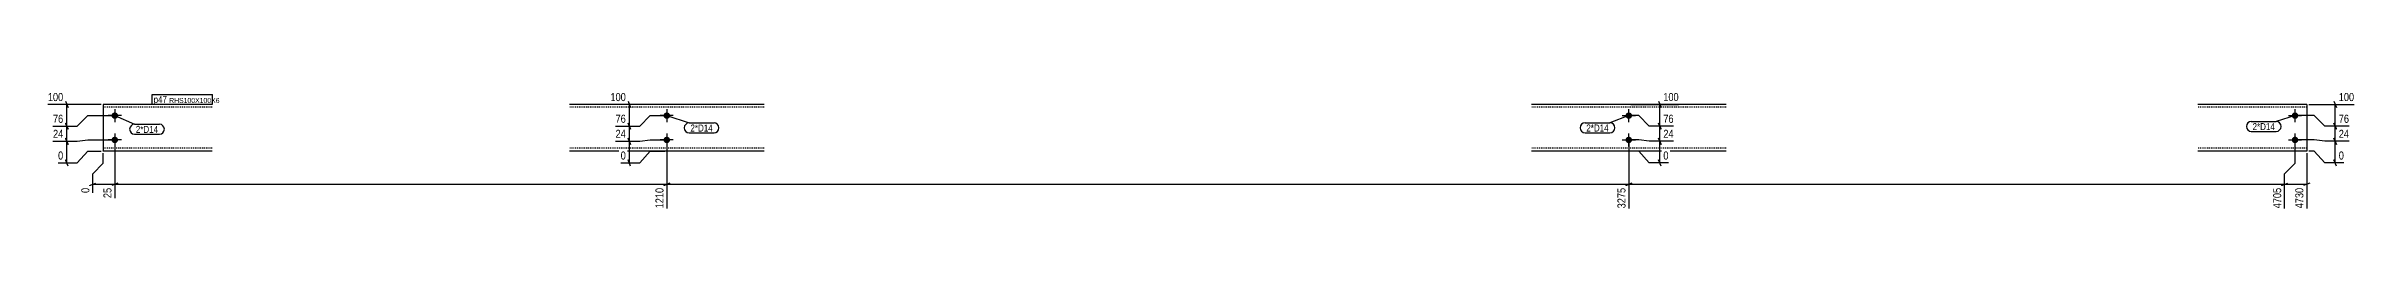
# Model space of a CAD drawing. Header units: millimetres. Extents: x 10 to 16079, y 10 to 265.
# Drawn here: x 10 to 4968, y 10 to 265 of the extents above; entities that cross this region are included whole.
import ezdxf

# ---------------------------------------------------------------- set-up
doc = ezdxf.new("R2010")
doc.units = ezdxf.units.MM
doc.linetypes.add('DXK_LINE_DOT2', pattern=[3.9198, 1.9599, -1.9599])
for name, color, linetype in [('MÅLSÆTNING', 7, 'Continuous'), ('STÅL', 7, 'Continuous'), ('TEKST', 7, 'Continuous')]:
    doc.layers.add(name, color=color, linetype=linetype)
doc.styles.add('Arial Narrow', font='ARIALN.TTF', dxfattribs={"height": 0.2})

msp = doc.modelspace()

# ---------------------------------------------------------------- hatches: boundary and pattern name
at = {"layer": 'STÅL', "linetype": 'Continuous'}
for points in [[(157.2, 205, -1), (157.2, 219, -1)], [(1342.1, 205, -1), (1342.1, 219, -1)], [(3407.1, 219, -1), (3407.1, 205, -1)], [(4837.2, 219, -1), (4837.2, 205, -1)], [(157.2, 153, -1), (157.2, 167, -1)], [(1342.1, 153, -1), (1342.1, 167, -1)], [(3407.1, 167, -1), (3407.1, 153, -1)], [(4837.2, 167, -1), (4837.2, 153, -1)]]:
    msp.add_hatch(color=3, dxfattribs=at).paths.add_polyline_path(points)

# ---------------------------------------------------------------- linework, layer by layer
at = {"layer": 'MÅLSÆTNING', "color": 7, "linetype": 'Continuous'}
for p, q in [((127.7, 236), (13.5, 236)), ((51.4, 242.7), (56.8, 229.2)), ((54.1, 189.5), (54.1, 236)), ((76.6, 189.5), (99.1, 212)), ((76.6, 189.5), (99.1, 212)), ((99.1, 212), (152.7, 212)), ((99.1, 212), (152.7, 212)), ((1337.6, 236), (1221.2, 236)), ((1259, 242.7), (1264.4, 229.2)), ((1261.7, 189.5), (1261.7, 236)), ((1284.2, 189.5), (1306.7, 212)), ((1284.2, 189.5), (1306.7, 212)), ((1306.7, 212), (1337.6, 212)), ((1306.7, 212), (1337.6, 212)), ((3411.6, 236), (3514.1, 236)), ((3428.5, 212), (3411.6, 212)), ((3428.5, 212), (3411.6, 212)), ((3451, 189.5), (3428.5, 212)), ((3451, 189.5), (3428.5, 212)), ((3470.8, 242.7), (3476.2, 229.2)), ((3473.5, 189.5), (3473.5, 236)), ((4878.5, 212), (4841.7, 212)), ((4878.5, 212), (4841.7, 212)), ((4866.7, 236), (4964, 236)), ((4901, 189.5), (4878.5, 212)), ((4901, 189.5), (4878.5, 212)), ((4920.8, 242.7), (4926.2, 229.2)), ((4923.5, 189.5), (4923.5, 236)), ((24.5, 189.5), (76.6, 189.5)), ((24.5, 189.5), (76.6, 189.5)), ((24.5, 157.3), (76.6, 157.3)), ((24.5, 157.3), (76.6, 157.3)), ((56.8, 182.7), (51.4, 196.2)), ((51.4, 196.2), (56.8, 182.7)), ((56.8, 150.5), (51.4, 164)), ((51.4, 164), (56.8, 150.5)), ((54.1, 157.3), (54.1, 189.5)), ((54.1, 110.8), (54.1, 157.3)), ((76.6, 157.3), (99.1, 160)), ((76.6, 157.3), (99.1, 160)), ((99.1, 160), (152.7, 160)), ((99.1, 160), (152.7, 160)), ((157.2, 155.5), (157.2, 35.4)), ((157.2, 155.5), (157.2, 35.4)), ((1232.1, 189.5), (1284.2, 189.5)), ((1232.1, 189.5), (1284.2, 189.5)), ((1232.1, 157.3), (1284.2, 157.3)), ((1232.1, 157.3), (1284.2, 157.3)), ((1264.4, 182.7), (1259, 196.2)), ((1259, 196.2), (1264.4, 182.7)), ((1264.4, 150.5), (1259, 164)), ((1259, 164), (1264.4, 150.5)), ((1261.7, 157.3), (1261.7, 189.5)), ((1261.7, 110.8), (1261.7, 157.3)), ((1284.2, 157.3), (1306.7, 160)), ((1284.2, 157.3), (1306.7, 160)), ((1306.7, 160), (1337.6, 160)), ((1306.7, 160), (1337.6, 160)), ((1342.1, 155.5), (1342.1, 13.5)), ((1342.1, 155.5), (1342.1, 13.5)), ((3407.1, 155.5), (3407.1, 13.5)), ((3407.1, 155.5), (3407.1, 13.5)), ((3428.5, 160), (3411.6, 160)), ((3428.5, 160), (3411.6, 160)), ((3451, 157.3), (3428.5, 160)), ((3451, 157.3), (3428.5, 160)), ((3503.1, 189.5), (3451, 189.5)), ((3503.1, 189.5), (3451, 189.5)), ((3503.1, 157.3), (3451, 157.3)), ((3503.1, 157.3), (3451, 157.3)), ((3476.2, 182.7), (3470.8, 196.2)), ((3470.8, 196.2), (3476.2, 182.7)), ((3476.2, 150.5), (3470.8, 164)), ((3470.8, 164), (3476.2, 150.5)), ((3473.5, 157.3), (3473.5, 189.5)), ((3473.5, 110.8), (3473.5, 157.3)), ((4837.2, 110), (4837.2, 155.5)), ((4837.2, 110), (4837.2, 155.5)), ((4878.5, 160), (4841.7, 160)), ((4878.5, 160), (4841.7, 160)), ((4901, 157.3), (4878.5, 160)), ((4901, 157.3), (4878.5, 160)), ((4953.1, 189.5), (4901, 189.5)), ((4953.1, 189.5), (4901, 189.5)), ((4953.1, 157.3), (4901, 157.3)), ((4953.1, 157.3), (4901, 157.3)), ((4926.2, 182.7), (4920.8, 196.2)), ((4920.8, 196.2), (4926.2, 182.7)), ((4926.2, 150.5), (4920.8, 164)), ((4920.8, 164), (4926.2, 150.5)), ((4923.5, 157.3), (4923.5, 189.5)), ((4923.5, 110.8), (4923.5, 157.3)), ((35.4, 110.8), (76.6, 110.8)), ((56.8, 104), (51.4, 117.5)), ((76.6, 110.8), (99.1, 136)), ((99.1, 136), (127.7, 136)), ((109.7, 87.5), (132.2, 110)), ((132.2, 110), (132.2, 131.5)), ((1243.1, 110.8), (1284.2, 110.8)), ((1264.4, 104), (1259, 117.5)), ((1284.2, 110.8), (1306.7, 136)), ((1306.7, 136), (1337.6, 136)), ((3428.5, 136), (3411.6, 136)), ((3451, 110.8), (3428.5, 136)), ((3492.1, 110.8), (3451, 110.8)), ((3476.2, 104), (3470.8, 117.5)), ((4814.7, 87.5), (4837.2, 110)), ((4814.7, 87.5), (4837.2, 110)), ((4862.2, 131.5), (4862.2, 13.5)), ((4878.5, 136), (4866.7, 136)), ((4901, 110.8), (4878.5, 136)), ((4942.1, 110.8), (4901, 110.8)), ((4926.2, 104), (4920.8, 117.5)), ((103, 62.3), (116.5, 67.7)), ((109.7, 46.4), (109.7, 87.5)), ((109.7, 65), (157.2, 65)), ((164, 67.7), (150.5, 62.3)), ((164, 67.7), (150.5, 62.3)), ((157.2, 65), (1342.1, 65)), ((1348.9, 67.7), (1335.4, 62.3)), ((1335.4, 62.3), (1348.9, 67.7)), ((1342.1, 65), (3407.1, 65)), ((3413.9, 67.7), (3400.4, 62.3)), ((3400.4, 62.3), (3413.9, 67.7)), ((4808, 62.3), (4821.5, 67.7)), ((4814.7, 13.5), (4814.7, 87.5)), ((4814.7, 65), (4862.2, 65)), ((4869, 67.7), (4855.5, 62.3))]:
    msp.add_line(p, q, dxfattribs=at)
at = {"layer": 'STÅL', "color": 2, "linetype": 'Continuous'}
for p, q in [((366.2, 236), (132.2, 236)), ((132.2, 236), (132.2, 136.9)), ((1551.1, 236), (1133.1, 236)), ((3616.1, 236), (3198.1, 236)), ((4862.2, 236), (4628.2, 236)), ((4862.2, 236), (4862.2, 235.1)), ((4862.2, 235.1), (4862.2, 232.5)), ((4862.2, 232.5), (4862.2, 136)), ((132.2, 136), (132.2, 136.9)), ((366.2, 136), (132.2, 136)), ((1551.1, 136), (1133.1, 136)), ((3616.1, 136), (3198.1, 136)), ((4862.2, 136), (4628.2, 136))]:
    msp.add_line(p, q, dxfattribs=at)
at = {"layer": 'STÅL', "color": 7, "linetype": 'DXK_LINE_DOT2'}
for p, q in [((366.2, 230), (132.2, 230)), ((1551.1, 230), (1133.1, 230)), ((3616.1, 230), (3198.1, 230)), ((4862.2, 230), (4628.2, 230)), ((132.2, 142), (132.2, 142.4)), ((366.2, 142), (132.2, 142)), ((1551.1, 142), (1133.1, 142)), ((3616.1, 142), (3198.1, 142)), ((4862.2, 142), (4628.2, 142)), ((4862.2, 142), (4862.2, 142.4))]:
    msp.add_line(p, q, dxfattribs=at)
at = {"layer": 'STÅL', "color": 3, "linetype": 'Continuous'}
for p, q in [((171.2, 212), (143.2, 212)), ((157.2, 226), (157.2, 198)), ((1356.1, 212), (1328.1, 212)), ((1342.1, 226), (1342.1, 198)), ((3393.1, 212), (3421.1, 212)), ((3407.1, 198), (3407.1, 226)), ((4823.2, 212), (4851.2, 212)), ((4837.2, 198), (4837.2, 226)), ((171.2, 160), (143.2, 160)), ((157.2, 174), (157.2, 146)), ((1356.1, 160), (1328.1, 160)), ((1342.1, 174), (1342.1, 146)), ((3393.1, 160), (3421.1, 160)), ((3407.1, 146), (3407.1, 174)), ((4823.2, 160), (4851.2, 160)), ((4837.2, 146), (4837.2, 174))]:
    msp.add_line(p, q, dxfattribs=at)

# ---------------------------------------------------------------- wipeouts: each hides what was drawn before it
at = {"color": 0}
for points in [[(250.3, 175), (250.3, 190.8), (202.3, 190.8), (202.3, 175)], [(1440.7, 177.9), (1440.7, 193.7), (1392.8, 193.7), (1392.8, 177.9)], [(3363.9, 178), (3363.9, 193.8), (3315.9, 193.8), (3315.9, 178)], [(4794, 180.9), (4794, 196.7), (4746, 196.7), (4746, 180.9)]]:
    msp.add_wipeout(points, dxfattribs=at).dxf.layer = 'TEKST'

# ---------------------------------------------------------------- next in the draw order: wipeouts: each hides what was drawn before it
at = {"color": 0, "linetype": 'Continuous'}
for points in [[(50, 239.6), (50, 264.8), (9.9, 264.8), (9.9, 239.6)], [(1257.7, 239.6), (1257.7, 264.8), (1217.6, 264.8), (1217.6, 239.6)], [(3517.7, 239.6), (3517.7, 264.8), (3477.6, 264.8), (3477.6, 239.6)], [(4967.6, 239.6), (4967.6, 264.8), (4927.5, 264.8), (4927.5, 239.6)], [(153.6, 61), (128.4, 61), (128.4, 31.8), (153.6, 31.8)], [(1338.5, 61), (1313.3, 61), (1313.3, 9.9), (1338.5, 9.9)], [(4858.6, 61), (4833.4, 61), (4833.4, 9.9), (4858.6, 9.9)]]:
    msp.add_wipeout(points, dxfattribs=at).dxf.layer = 'MÅLSÆTNING'
at = {"color": 0}
for points in [[(269.2, 239.1), (269.2, 254.9), (240.4, 254.9), (240.4, 239.1)], [(250.3, 175), (250.3, 190.8), (202.3, 190.8), (202.3, 175)], [(1440.7, 177.9), (1440.7, 193.7), (1392.8, 193.7), (1392.8, 177.9)], [(3363.9, 178), (3363.9, 193.8), (3315.9, 193.8), (3315.9, 178)], [(4794, 180.9), (4794, 196.7), (4746, 196.7), (4746, 180.9)]]:
    msp.add_wipeout(points, dxfattribs=at).dxf.layer = 'TEKST'

# ---------------------------------------------------------------- next in the draw order: linework, layer by layer
at = {"layer": 'MÅLSÆTNING', "color": 7, "linetype": 'Continuous'}
for p, q in [((3407.1, 65), (4814.7, 65)), ((4808, 62.3), (4821.5, 67.7)), ((4814.7, 13.5), (4814.7, 87.5))]:
    msp.add_line(p, q, dxfattribs=at)
at = {"layer": 'TEKST', "color": 7, "linetype": 'Continuous'}
for p, q in [((157.2, 212), (199.6, 193.5)), ((1342.1, 212), (1390.1, 196.4)), ((3407.1, 212), (3366.6, 196.5)), ((4743.3, 199.4), (4796.7, 199.4)), ((4837.2, 212), (4796.7, 199.4)), ((199.6, 193.5), (253, 193.5)), ((199.6, 172.3), (253, 172.3)), ((1390.1, 196.4), (1443.4, 196.4)), ((1390.1, 175.2), (1443.4, 175.2)), ((3313.2, 196.5), (3366.6, 196.5)), ((3313.2, 175.3), (3366.6, 175.3)), ((4743.3, 178.2), (4796.7, 178.2))]:
    msp.add_line(p, q, dxfattribs=at)
for centre, start, end in [((4743.3, 188.8), 90, 270), ((4796.7, 188.8), 270, 90), ((199.6, 182.9), 90, 270), ((253, 182.9), 270, 90), ((1390.1, 185.8), 90, 270), ((1443.4, 185.8), 270, 90), ((3313.2, 185.9), 90, 270), ((3366.6, 185.9), 270, 90)]:
    msp.add_arc(centre, 10.6, start, end, dxfattribs=at)

# ---------------------------------------------------------------- next in the draw order: texts
at = {"layer": 'MÅLSÆTNING', "color": 3, "linetype": 'Continuous', "style": 'Arial Narrow'}
for p in [(13.5, 243.2), (1221.2, 243.2), (3481.2, 243.2), (4931.1, 243.2)]:
    msp.add_text('100', height=17.18, dxfattribs=at).set_placement(p)
for s, p in [('25', (150, 35.4)), ('1210', (1334.9, 13.5)), ('4730', (4855, 13.5))]:
    msp.add_text(s, height=17.18, rotation=90.0002, dxfattribs=at).set_placement(p)
at = {"layer": 'TEKST', "color": 3, "style": 'Arial Narrow'}
for p in [(202.3, 175), (1392.8, 177.9), (3315.9, 178), (4746, 180.9)]:
    msp.add_text('2*D14', height=15.03, dxfattribs=at).set_placement(p)

# ---------------------------------------------------------------- next in the draw order: wipeouts: each hides what was drawn before it
at = {"color": 0, "linetype": 'Continuous'}
msp.add_wipeout([(106.1, 61), (80.9, 61), (80.9, 42.8), (106.1, 42.8)], dxfattribs=at).dxf.layer = 'MÅLSÆTNING'
at = {"color": 0}
msp.add_wipeout([(269.2, 239.1), (269.2, 254.9), (240.4, 254.9), (240.4, 239.1)], dxfattribs=at).dxf.layer = 'TEKST'

# ---------------------------------------------------------------- next in the draw order: linework, layer by layer
at = {"layer": 'TEKST', "color": 7, "linetype": 'Continuous'}
msp.add_line((237.7, 236.4), (237.7, 257.6), dxfattribs=at)

# ---------------------------------------------------------------- next in the draw order: texts
at = {"layer": 'MÅLSÆTNING', "color": 3, "linetype": 'Continuous', "style": 'Arial Narrow'}
msp.add_text('0', height=17.2, rotation=90.0002, dxfattribs=at).set_placement((102.5, 46.4))

# ---------------------------------------------------------------- next in the draw order: wipeouts: each hides what was drawn before it
at = {"color": 0, "linetype": 'Continuous'}
for points in [[(50, 193.1), (50, 218.3), (20.9, 218.3), (20.9, 193.1)], [(1257.7, 193.1), (1257.7, 218.3), (1228.5, 218.3), (1228.5, 193.1)], [(3506.7, 193.1), (3506.7, 218.3), (3477.6, 218.3), (3477.6, 193.1)], [(4956.7, 193.1), (4956.7, 218.3), (4927.5, 218.3), (4927.5, 193.1)], [(3403.5, 61), (3378.3, 61), (3378.3, 9.9), (3403.5, 9.9)], [(4811.1, 61), (4785.9, 61), (4785.9, 9.9), (4811.1, 9.9)]]:
    msp.add_wipeout(points, dxfattribs=at).dxf.layer = 'MÅLSÆTNING'
at = {"color": 0}
msp.add_wipeout([(364.3, 239.1), (364.3, 250.4), (273.9, 250.4), (273.9, 239.1)], dxfattribs=at).dxf.layer = 'TEKST'

# ---------------------------------------------------------------- next in the draw order: texts
at = {"layer": 'MÅLSÆTNING', "color": 3, "linetype": 'Continuous', "style": 'Arial Narrow'}
for p in [(24.5, 196.7), (1232.1, 196.7), (3481.2, 196.7), (4931.1, 196.7)]:
    msp.add_text('76', height=17.18, dxfattribs=at).set_placement(p)
for s, p in [('3275', (3399.9, 13.5)), ('4705', (4807.5, 13.5))]:
    msp.add_text(s, height=17.18, rotation=90.0002, dxfattribs=at).set_placement(p)

# ---------------------------------------------------------------- next in the draw order: wipeouts: each hides what was drawn before it
at = {"color": 0}
msp.add_wipeout([(364.3, 239.1), (364.3, 250.4), (273.9, 250.4), (273.9, 239.1)], dxfattribs=at).dxf.layer = 'TEKST'

# ---------------------------------------------------------------- next in the draw order: linework, layer by layer
at = {"layer": 'TEKST', "color": 7, "linetype": 'Continuous'}
for p, q in [((237.7, 257.6), (367, 257.6)), ((367, 236.4), (367, 257.6)), ((237.7, 236.4), (367, 236.4))]:
    msp.add_line(p, q, dxfattribs=at)

# ---------------------------------------------------------------- next in the draw order: texts
at = {"layer": 'TEKST', "color": 3, "style": 'Arial Narrow'}
for s, height, p in [('p47', 15.03, (240.4, 239.1)), ('RHS100X100X6', 10.737, (273.9, 239.1))]:
    msp.add_text(s, height=height, dxfattribs=at).set_placement(p)

# ---------------------------------------------------------------- next in the draw order: wipeouts: each hides what was drawn before it
at = {"color": 0, "linetype": 'Continuous'}
for points in [[(50, 160.9), (50, 186.1), (20.9, 186.1), (20.9, 160.9)], [(1257.7, 160.9), (1257.7, 186.1), (1228.5, 186.1), (1228.5, 160.9)], [(3506.7, 160.9), (3506.7, 186.1), (3477.6, 186.1), (3477.6, 160.9)], [(4956.7, 160.9), (4956.7, 186.1), (4927.5, 186.1), (4927.5, 160.9)]]:
    msp.add_wipeout(points, dxfattribs=at).dxf.layer = 'MÅLSÆTNING'

# ---------------------------------------------------------------- next in the draw order: texts
at = {"layer": 'MÅLSÆTNING', "color": 3, "linetype": 'Continuous', "style": 'Arial Narrow'}
for p in [(24.5, 164.5), (1232.1, 164.5), (3481.2, 164.5), (4931.1, 164.5)]:
    msp.add_text('24', height=17.18, dxfattribs=at).set_placement(p)

# ---------------------------------------------------------------- next in the draw order: wipeouts: each hides what was drawn before it
at = {"color": 0, "linetype": 'Continuous'}
for points in [[(50, 114.4), (50, 139.6), (31.8, 139.6), (31.8, 114.4)], [(1257.7, 114.4), (1257.7, 139.6), (1239.5, 139.6), (1239.5, 114.4)], [(3495.7, 114.4), (3495.7, 139.6), (3477.6, 139.6), (3477.6, 114.4)], [(4945.7, 114.4), (4945.7, 139.6), (4927.5, 139.6), (4927.5, 114.4)]]:
    msp.add_wipeout(points, dxfattribs=at).dxf.layer = 'MÅLSÆTNING'

# ---------------------------------------------------------------- next in the draw order: texts
at = {"layer": 'MÅLSÆTNING', "color": 3, "linetype": 'Continuous', "style": 'Arial Narrow'}
for p in [(35.4, 118), (1243.1, 118), (3481.2, 118), (4931.1, 118)]:
    msp.add_text('0', height=17.2, dxfattribs=at).set_placement(p)

doc.saveas('drawing.dxf')
